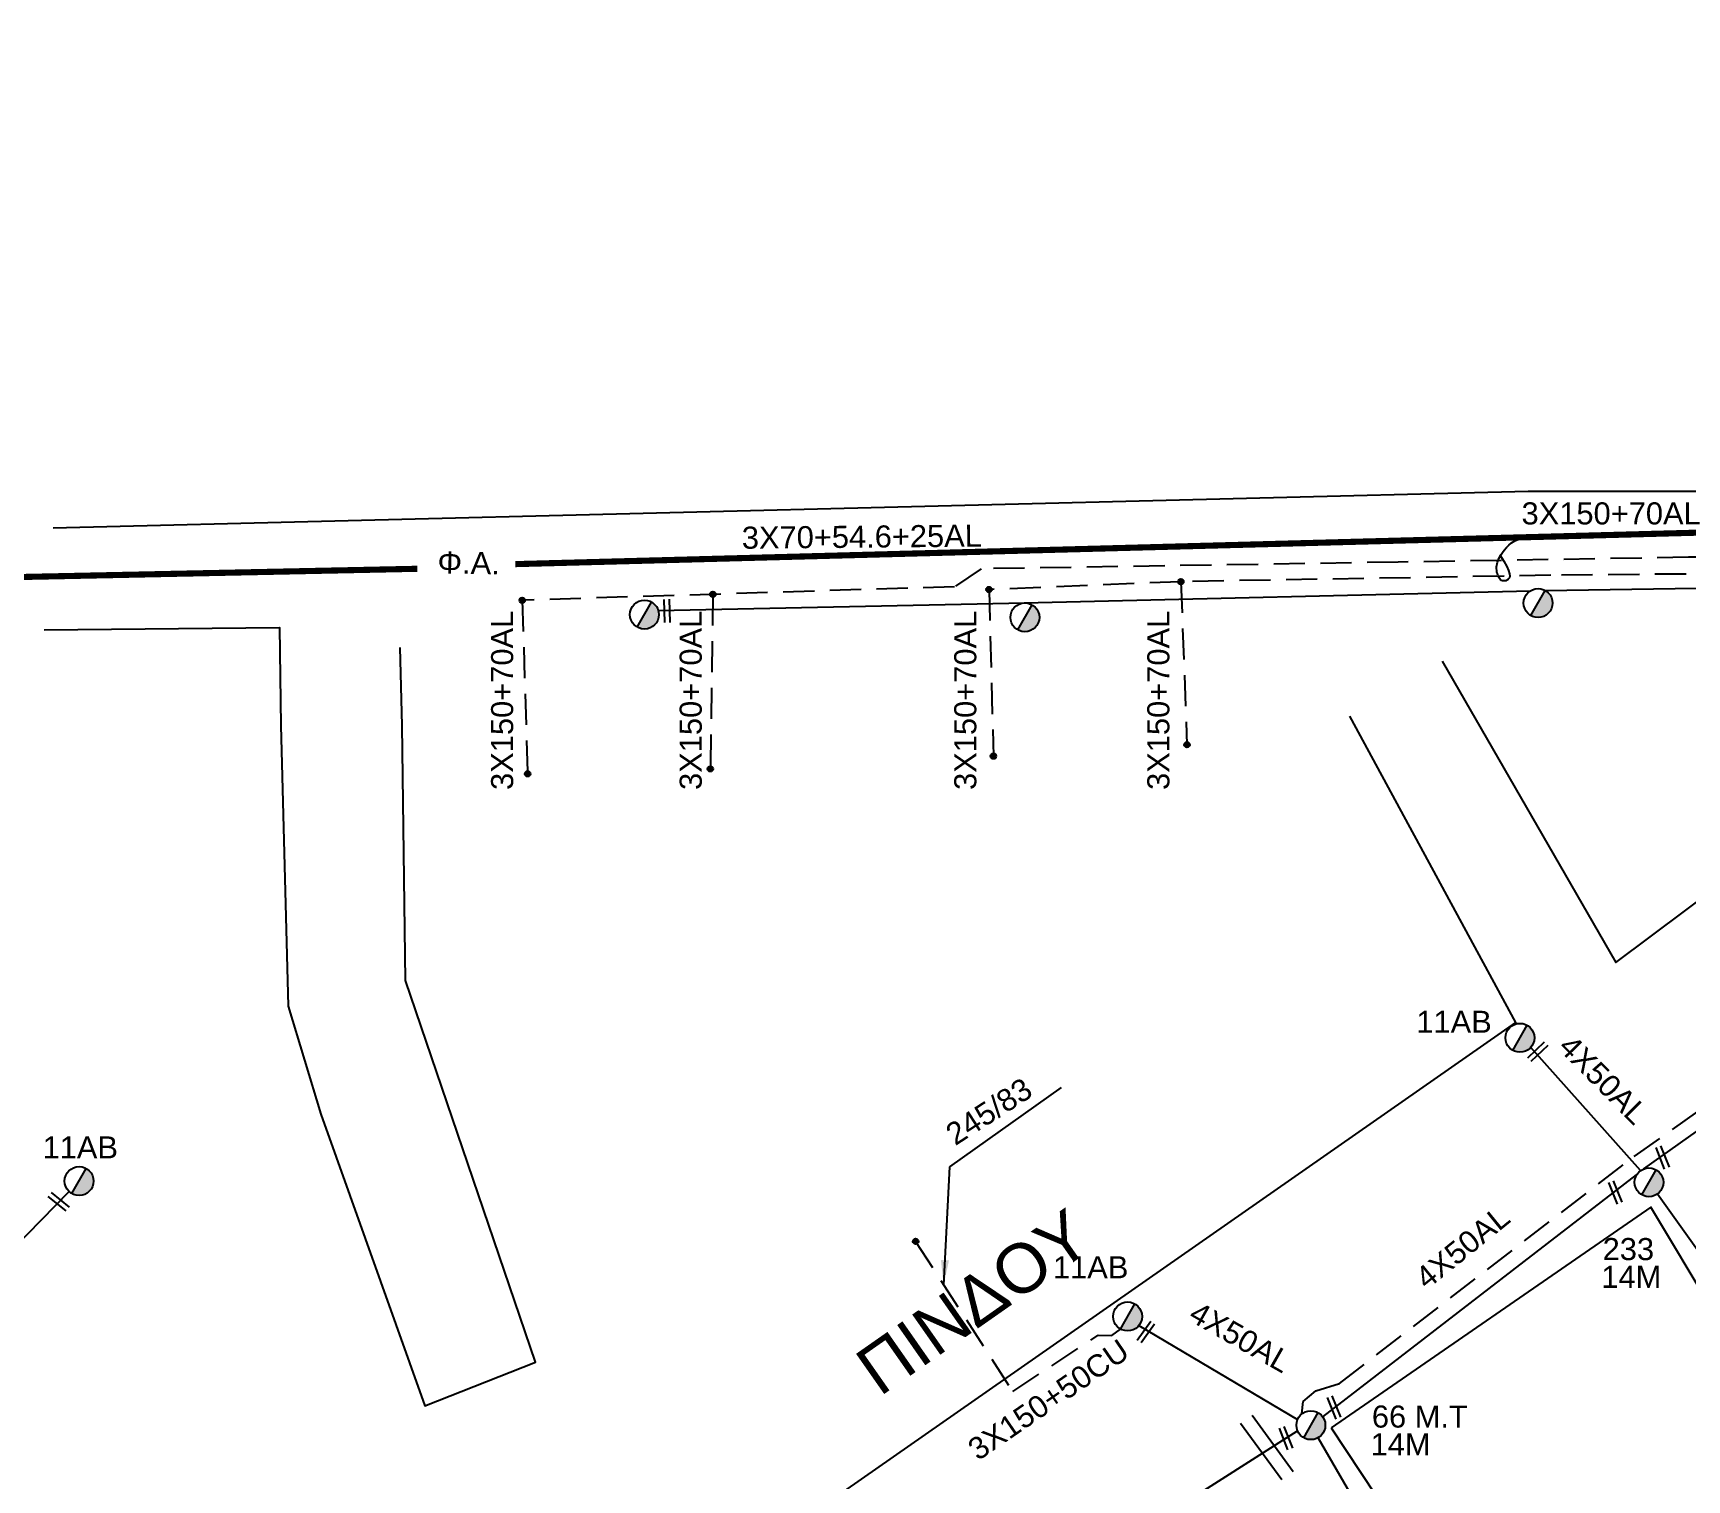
# Model space of a CAD drawing. Header units: millimetres. Extents: x 645 to 3057, y 900 to 1793.
# Drawn here: x 1157.6 to 1292.4, y 1112.7 to 1230.7 of the extents above; entities that cross this region are included whole.
import ezdxf

# ---------------------------------------------------------------- set-up
doc = ezdxf.new("R2010")
doc.units = ezdxf.units.MM
doc.linetypes.add('DASHED', pattern=[19.05, 12.7, -6.35])
for name, color, linetype in [('Γυμνά εναέρια ΧΤ (3Φ)   4x50AL', 7, 'Continuous'), ('Γυμνά εναέρια ΧΤ και ΦΟΠ (3Φ)   4x50+16AL', 7, 'Continuous'), ('Εναέρια παροχή ΧΤ 4x16', 7, 'SYN_LINE'), ('Επιγραφές - Σχήματα', 7, 'Continuous'), ('Καλώδια ΧΤ   3x150+50CU', 7, 'DASHED'), ('Καλώδια ΧΤ   3x150+70AL', 7, 'DASHED'), ('Καλώδια ΧΤ   4x50AL', 7, 'DASHED'), ('Μηχανική τομή', 7, 'Continuous'), ('Στύλος ΦΜ', 7, 'Continuous'), ('Στύλος ΦΜ @ 1', 7, 'Continuous'), ('Συνδέσεις', 7, 'Continuous'), ('Συνεστραμμένα ΧΤ   3x70+54.6+25 AL', 7, 'SYN_LINE'), ('Τομή', 7, 'Continuous'), ('Υπόβαθρο ΔΕΗ', 7, 'Continuous'), ('Υπόγεια καλώδια Δικτύου ΧΤ και Παρ. ΧΤ - 3X150+70 AL', 7, 'DASHED')]:
    doc.layers.add(name, color=color, linetype=linetype)
doc.styles.get("Standard").update_dxf_attribs({"font": 'arial.ttf'})
doc.linetypes.add('SYN_LINE', pattern='A,0.5,-0.0001,["/\\/\\/\\/",Standard,S=0.1,R=0,X=0,Y=-0.05],-0.25', length=0.7501)
doc.dimstyles.get("Standard").update_dxf_attribs({"dimtxt": 0.18, "dimasz": 2, "dimexe": 0.18, "dimexo": 0.0625, "dimgap": 0.09, "dimtad": 0, "dimtih": 1, "dimtoh": 1, "dimdec": 4, "dimzin": 0, "dimdsep": 46, "dimtxsty": 'Standard', "dimcen": 0.09, "dimadec": 0, "dimazin": 0, "dimtfac": 1, "dimtdec": 4, "dimtofl": 0, "dimtmove": 0, "dimatfit": 3, "dimfxl": 0.18, "dimtolj": 1, "dimtzin": 0, "dimarcsym": 0})

# ---------------------------------------------------------------- blocks, each defined once
blk = doc.blocks.new('ΥΠΑΡΧΩΝ ΤΣΙΜΕΝΤΕΝΙΟΣ ΣΤΥΛΟΣ')
at = {"layer": 'Στύλος ΦΜ'}
blk.add_hatch(color=256, dxfattribs=at).paths.add_polyline_path([(-1.29, -2.28, 0.574793), (2.62, 0, 0.268822), (1.3, 2.27)])
blk.add_line((-1.29, -2.28), (1.3, 2.27), dxfattribs=at)
blk.add_circle((0, 0), 2.62, dxfattribs=at)
at = {"layer": 'Στύλος ΦΜ', "flags": 4}
for tag, p in [('ΑΡΙΘΜΟΣ', (-4.68, 8.05)), ('ΤΥΠΟΣ', (-4.91, 3.03))]:
    blk.add_attdef(tag, p, '', height=4, dxfattribs=at)
blk = doc.blocks.new('_ΣΥΝΔΕΣΗ')
at = {"layer": 'Συνδέσεις', "linetype": 'SYN_LINE', "ltscale": 40}
blk.add_hatch(color=256, dxfattribs=at).paths.add_polyline_path([(0.5, -0.01, 1), (-0.5, -0.01, 1)])
at = {"layer": 'Συνδέσεις'}
blk.add_circle((0, -0.01), 0.5, dxfattribs=at)
blk = doc.blocks.new('ΜΗΧΑΝΙΚΗ ΤΟΜΗ')
at = {"layer": 'Μηχανική τομή', "ltscale": 40}
for p, q in [((-1.89, 0.78), (1.89, 0.78)), ((1.89, 0), (-1.89, 0))]:
    blk.add_line(p, q, dxfattribs=at)
blk = doc.blocks.new('ΤΟΜΗ')
at = {"layer": 'Τομή', "ltscale": 40}
for p, q in [((-5.68, 0), (5.68, 0)), ((5.68, -2.33), (-5.68, -2.33))]:
    blk.add_line(p, q, dxfattribs=at)

msp = doc.modelspace()

# ---------------------------------------------------------------- linework, layer by layer
at = {"layer": 'Γυμνά εναέρια ΧΤ (3Φ)   4x50AL', "color": 1, "linetype": 'SYN_LINE', "ltscale": 18}
msp.add_lwpolyline([(1288.64135, 1137.92738), (1279.68319, 1147.96729)], dxfattribs=at)
at = {"layer": 'Γυμνά εναέρια ΧΤ (3Φ)   4x50AL', "color": 6, "linetype": 'SYN_LINE', "ltscale": 20}
for points in [[(1247.74032, 1125.31138), (1260.67386, 1117.63763)], [(1270.73896, 1101.68917), (1262.3464, 1116.15243)]]:
    msp.add_lwpolyline(points, dxfattribs=at)
at = {"layer": 'Γυμνά εναέρια ΧΤ και ΦΟΠ (3Φ)   4x50+16AL', "color": 1, "ltscale": 0.2}
for points in [[(1288.90969, 1138.07282), (1309.71969, 1152.84225)], [(1262.72158, 1117.84449), (1288.32076, 1137.57713)]]:
    msp.add_lwpolyline(points, dxfattribs=at)
at = {"layer": 'Γυμνά εναέρια ΧΤ και ΦΟΠ (3Φ)   4x50+16AL', "color": 27, "ltscale": 0.2}
for points in [[(1145.7652, 1121.17501), (1160.48594, 1136.23313)], [(1237.37483, 1101.88155), (1260.66822, 1116.71788)]]:
    msp.add_lwpolyline(points, dxfattribs=at)
at = {"layer": 'Εναέρια παροχή ΧΤ 4x16', "color": 1, "ltscale": 20}
msp.add_lwpolyline([(1300.9066, 1120.78971), (1290.01715, 1136.0154)], dxfattribs=at)
at = {"layer": 'Επιγραφές - Σχήματα'}
msp.add_lwpolyline([(1277.17798, 1188.14322), (1277.50467, 1187.61291), (1277.73391, 1187.18708), (1277.87903, 1186.85295), (1277.95338, 1186.59779), (1277.97029, 1186.40885), (1277.94311, 1186.27338), (1277.88517, 1186.17862), (1277.80981, 1186.11184), (1277.72839, 1186.06247), (1277.64434, 1186.02872), (1277.55908, 1186.01101), (1277.47407, 1186.00973), (1277.39073, 1186.02528), (1277.31051, 1186.05809), (1277.23485, 1186.10854), (1277.16519, 1186.17704), (1277.10278, 1186.26346), (1277.0482, 1186.36552), (1277.00183, 1186.48041), (1276.96406, 1186.6053), (1276.93529, 1186.73739), (1276.9159, 1186.87385), (1276.90628, 1187.01186), (1276.90683, 1187.14862), (1276.91806, 1187.28223), (1276.94106, 1187.41451), (1276.97704, 1187.5482), (1277.02721, 1187.68603), (1277.09279, 1187.83076), (1277.175, 1187.98512), (1277.27504, 1188.15185), (1277.39413, 1188.3337), (1277.53407, 1188.53116), (1277.69903, 1188.7357), (1277.89376, 1188.93655), (1278.12301, 1189.12295), (1278.39152, 1189.28412), (1278.70406, 1189.4093), (1279.06537, 1189.4877), (1279.48021, 1189.50855)], dxfattribs=at)
at = {"layer": 'Καλώδια ΧΤ   3x150+50CU', "color": 6, "ltscale": 0.2}
msp.add_lwpolyline([(1229.52494, 1132.16103), (1237.44504, 1119.91894), (1244.40595, 1124.51396), (1245.52467, 1124.48291), (1246.23192, 1125.01295)], dxfattribs=at)
at = {"layer": 'Καλώδια ΧΤ   4x50AL', "color": 6, "ltscale": 0.2}
msp.add_lwpolyline([(1261.02621, 1118.09609), (1261.1391, 1119.09351), (1262.16677, 1119.97712), (1264.08292, 1120.57538), (1288.13179, 1139.08242), (1313.32522, 1156.94754)], dxfattribs=at)
at = {"layer": 'Συνεστραμμένα ΧΤ   3x70+54.6+25 AL', "color": 1, "ltscale": 20}
for points in [[(1208.53702, 1183.60537), (1238.43654, 1184.21938)], [(1238.38818, 1184.21839), (1279.65817, 1185.20415)], [(1280.87126, 1185.22937), (1296.76416, 1185.48138)]]:
    msp.add_lwpolyline(points, dxfattribs=at)
at = {"layer": 'Υπόβαθρο ΔΕΗ'}
msp.add_lwpolyline([(1159.19996, 1190.33423), (1279.4746, 1193.34215), (1317.27864, 1193.32958, 0.565204732), (1319.42159, 1196.88643), (1293.36746, 1230.67996)], format="xyb", dxfattribs=at)
at = {"layer": 'Υπόβαθρο ΔΕΗ', "color": 85, "const_width": 0.5}
for points in [[(1388.70282, 1218.79808), (1350.3187, 1191.46276), (1196.87951, 1187.3793)], [(1188.89533, 1187.00018), (1152.86144, 1186.25299)]]:
    msp.add_lwpolyline(points, dxfattribs=at)
at = {"layer": 'Υπόβαθρο ΔΕΗ'}
for points in [[(1158.45913, 1182.01456), (1177.64405, 1182.22327), (1177.77086, 1174.21373), (1178.3531, 1151.32409), (1181.0195, 1142.54347), (1189.50583, 1118.74002), (1198.53992, 1122.30226), (1187.91417, 1153.42837), (1187.65054, 1174.21373), (1187.49862, 1180.57059)], [(1272.47795, 1179.47654), (1286.61753, 1154.90951), (1312.49027, 1174.21373)], [(970.46135, 1117.13975), (1000.81106, 1054.79965), (1078.18719, 1016.59415), (1085.73058, 1018.64816), (1096.16633, 1023.24007), (1122.2111, 1041.0047), (1201.63836, 1096.372), (1278.47261, 1150.00585), (1264.93119, 1174.97843)], [(1263.4034, 1116.96208), (1282.9411, 1087.46625), (1301.68402, 1084.64455), (1301.77592, 1082.09131), (1346.85649, 1075.6899), (1363.58989, 1092.38987), (1364.86714, 1108.96955), (1299.65239, 1117.98014), (1289.48176, 1134.9429), (1263.4034, 1116.96208)]]:
    msp.add_lwpolyline(points, dxfattribs=at)
at = {"layer": 'Υπόγεια καλώδια Δικτύου ΧΤ και Παρ. ΧΤ - 3X150+70 AL', "color": 62, "ltscale": 0.2}
for points in [[(1321.64507, 1161.35592), (1323.02517, 1162.28206), (1322.86786, 1162.7542), (1321.04423, 1163.42752), (1320.22687, 1164.37174), (1320.17578, 1165.64772), (1320.4823, 1166.31123), (1314.54554, 1174.29129), (1318.90192, 1177.54598), (1321.93757, 1177.74457), (1323.60583, 1178.93103), (1324.10309, 1180.88706), (1324.06174, 1184.63337), (1322.70658, 1186.9987), (1320.34011, 1188.11061), (1292.54614, 1187.93512), (1268.8849, 1187.54047), (1234.88125, 1186.99734), (1232.69161, 1185.53828), (1197.44305, 1184.4295)], [(1197.44305, 1184.4295), (1197.8881, 1170.28114)], [(1212.99018, 1184.91855), (1212.78175, 1170.68241)]]:
    msp.add_lwpolyline(points, dxfattribs=at)
at = {"layer": 'Υπόγεια καλώδια Δικτύου ΧΤ και Παρ. ΧΤ - 3X150+70 AL', "color": 85, "ltscale": 0.2}
for points in [[(1327.07371, 1162.333), (1316.88686, 1174.29539), (1318.70162, 1176.04634), (1321.00803, 1175.7945), (1322.55857, 1176.53065), (1323.88776, 1177.36131), (1324.72932, 1178.33227), (1325.20357, 1180.72643), (1325.20357, 1182.58288), (1323.24847, 1184.70803), (1321.34225, 1185.73397), (1319.43516, 1186.34496), (1315.21346, 1186.77616), (1281.32316, 1186.47228), (1251.15712, 1185.94874), (1235.51023, 1185.30936)], [(1251.15712, 1185.94874), (1251.65303, 1172.65817)], [(1235.51023, 1185.30936), (1235.86872, 1171.72314)]]:
    msp.add_lwpolyline(points, dxfattribs=at)

# ---------------------------------------------------------------- block references
at = {"layer": 'Μηχανική τομή'}
for p, xscale, yscale, zscale, rotation in [((1209.44463, 1183.57248), 0.5000000000000756, 0.5000000000000756, 0.5000000000000756, 91.48228174819191), ((1280.12691, 1147.77014), 0.4999999999999946, 0.4999999999999946, 0.4999999999999946, 223.3653243489878), ((1290.25866, 1138.93465), 0.5000000000000678, 0.5000000000000678, 0.5000000000000678, 291.5460865045566), ((1286.40599, 1136.08406), 0.5000000000000678, 0.5000000000000678, 0.5000000000000678, 291.5460865045566), ((1159.5141, 1135.23657), 0.4999999999998651, 0.4999999999998651, 0.4999999999998651, 321.2978199409028), ((1248.46819, 1124.64896), 0.4999999999999002, 0.4999999999999002, 0.4999999999999002, 54.31322748266142), ((1263.46454, 1118.55212), 0.5000000000000678, 0.5000000000000678, 0.5000000000000678, 291.5460865045566), ((1259.53693, 1116.03895), 0.5000000000000678, 0.5000000000000678, 0.5000000000000678, 291.5460865045566)]:
    msp.add_blockref('ΜΗΧΑΝΙΚΗ ΤΟΜΗ', p, dxfattribs=dict(at, xscale=xscale, yscale=yscale, zscale=zscale, rotation=rotation))
at = {"layer": 'Στύλος ΦΜ @ 1', "ltscale": 40, "xscale": 0.4499999999998181, "yscale": 0.4499999999998181, "zscale": 0.4499999999998181}
for p in [(1207.41014, 1183.26289), (1238.43654, 1183.04161), (1280.2857, 1184.20748)]:
    msp.add_blockref('ΥΠΑΡΧΩΝ ΤΣΙΜΕΝΤΕΝΙΟΣ ΣΤΥΛΟΣ', p, dxfattribs=at)
at = {"layer": 'Στύλος ΦΜ @ 1', "ltscale": 40}
ref = msp.add_blockref('ΥΠΑΡΧΩΝ ΤΣΙΜΕΝΤΕΝΙΟΣ ΣΤΥΛΟΣ', (1278.81043, 1148.75814), dxfattribs=dict(at, xscale=0.4499999999998181, yscale=0.4499999999998181, zscale=0.4499999999998181))
ref.add_attrib('ΤΥΠΟΣ', '11AB', (1270.35874, 1149.16552), dxfattribs={"layer": 'Στύλος ΦΜ', "height": 1.8, "flags": 4})
ref = msp.add_blockref('ΥΠΑΡΧΩΝ ΤΣΙΜΕΝΤΕΝΙΟΣ ΣΤΥΛΟΣ', (1161.30926, 1137.07532), dxfattribs=dict(at, xscale=0.4499999999998181, yscale=0.4499999999998181, zscale=0.4499999999998181))
ref.add_attrib('ΤΥΠΟΣ', '11AB', (1158.32953, 1138.92275), dxfattribs={"layer": 'Στύλος ΦΜ', "height": 1.8, "flags": 4})
ref = msp.add_blockref('ΥΠΑΡΧΩΝ ΤΣΙΜΕΝΤΕΝΙΟΣ ΣΤΥΛΟΣ', (1289.33201, 1136.97337), dxfattribs=dict(at, xscale=0.4499999999998181, yscale=0.4499999999998181, zscale=0.4499999999998181))
ref.add_attrib('ΤΥΠΟΣ', '14M', (1285.44525, 1128.36712), dxfattribs={"layer": 'Στύλος ΦΜ', "height": 1.8, "flags": 4})
ref.add_attrib('ΑΡΙΘΜΟΣ', '233', (1285.5518, 1130.62941), dxfattribs={"layer": 'Στύλος ΦΜ', "height": 1.8, "flags": 4})
ref = msp.add_blockref('ΥΠΑΡΧΩΝ ΤΣΙΜΕΝΤΕΝΙΟΣ ΣΤΥΛΟΣ', (1246.81296, 1126.03742), dxfattribs=dict(at, xscale=0.4499999999998181, yscale=0.4499999999998181, zscale=0.4499999999998181))
ref.add_attrib('ΤΥΠΟΣ', '11AB', (1240.72711, 1129.14835), dxfattribs={"layer": 'Στύλος ΦΜ', "height": 1.8, "flags": 4})
ref = msp.add_blockref('ΥΠΑΡΧΩΝ ΤΣΙΜΕΝΤΕΝΙΟΣ ΣΤΥΛΟΣ', (1261.75529, 1117.17112), dxfattribs=dict(at, xscale=0.4499999999998181, yscale=0.4499999999998181, zscale=0.4499999999998181))
ref.add_attrib('ΤΥΠΟΣ', '14M', (1266.62503, 1114.71353), dxfattribs={"layer": 'Στύλος ΦΜ', "height": 1.8, "flags": 4})
ref.add_attrib('ΑΡΙΘΜΟΣ', '66 M.T', (1266.73157, 1116.97582), dxfattribs={"layer": 'Στύλος ΦΜ', "height": 1.8, "flags": 4})
at = {"layer": 'Συνδέσεις', "xscale": 0.4499999999998181, "yscale": 0.4499999999998181, "zscale": 0.4499999999998181}
for p in [(1235.51167, 1185.31456), (1251.15857, 1185.95394), (1197.44449, 1184.43471), (1212.99162, 1184.92375), (1251.65448, 1172.66337), (1212.78319, 1170.68762), (1235.87016, 1171.72834), (1197.88954, 1170.28634), (1229.52638, 1132.16623)]:
    msp.add_blockref('_ΣΥΝΔΕΣΗ', p, dxfattribs=at)
at = {"layer": 'Τομή', "xscale": 0.5000000000001584, "yscale": 0.5000000000001584, "zscale": 0.5000000000001584, "rotation": 306.2023312374164}
msp.add_blockref('ΤΟΜΗ', (1258.6479, 1115.69564), dxfattribs=at)

# ---------------------------------------------------------------- texts
at = {"layer": 'Γυμνά εναέρια ΧΤ (3Φ)   4x50AL', "color": 7, "ltscale": 0.2, "char_height": 1.8, "width": 30, "attachment_point": 1}
for insert, rotation in [((1283.12067, 1149.1595), 314.6166575), ((1252.56972, 1127.34621), 330.3838689)]:
    msp.add_mtext('4X50AL', dxfattribs=dict(at, insert=insert, rotation=rotation))
at = {"layer": 'Επιγραφές - Σχήματα', "attachment_point": 1}
for s, insert, char_height, width, rotation in [('{\\C85;Φ.A.}', (1190.55631, 1188.43759), 1.8, 10.7099727, 358.9514856), ('ΠΙΝΔΟΥ', (1224.29547, 1122.72617), 4, 69.9753744, 34.9836412)]:
    msp.add_mtext(s, dxfattribs=dict(at, insert=insert, char_height=char_height, width=width, rotation=rotation))
at = {"layer": 'Καλώδια ΧΤ   3x150+50CU', "color": 7, "ltscale": 0.2, "insert": (1233.59268, 1115.7059), "char_height": 1.8, "width": 30, "attachment_point": 1, "rotation": 34.495941}
msp.add_mtext('3X150+50CU', dxfattribs=at)
at = {"layer": 'Καλώδια ΧΤ   3x150+70AL', "ltscale": 0.2, "insert": (1231.78166, 1141.43235), "char_height": 1.8, "width": 30, "attachment_point": 1, "rotation": 32.8762788}
msp.add_mtext('245/83', dxfattribs=at)
at = {"layer": 'Καλώδια ΧΤ   4x50AL', "color": 7, "ltscale": 0.2, "insert": (1270.07662, 1129.56924), "char_height": 1.8, "width": 30, "attachment_point": 1, "rotation": 39.0685376}
msp.add_mtext('4X50AL', dxfattribs=at)
at = {"layer": 'Συνεστραμμένα ΧΤ   3x70+54.6+25 AL', "color": 7, "insert": (1215.34457, 1190.43016), "char_height": 1.8, "width": 168.3717627, "attachment_point": 1, "rotation": 0.5227011}
msp.add_mtext('3X70+54.6+25AL', dxfattribs=at)
at = {"layer": 'Υπόγεια καλώδια Δικτύου ΧΤ και Παρ. ΧΤ - 3X150+70 AL', "color": 7, "insert": (1278.93927, 1192.41643), "char_height": 1.8, "width": 168.3717627, "attachment_point": 1}
msp.add_mtext('3X150+70AL', dxfattribs=at)
at = {"layer": 'Υπόγεια καλώδια Δικτύου ΧΤ και Παρ. ΧΤ - 3X150+70 AL', "color": 7, "char_height": 1.8, "width": 168.3717627, "attachment_point": 1, "rotation": 90}
for insert in [(1194.90626, 1168.96656), (1210.28474, 1168.96656), (1232.6765, 1168.96656), (1248.41851, 1168.96656)]:
    msp.add_mtext('3X150+70AL', dxfattribs=dict(at, insert=insert))

# ---------------------------------------------------------------- leaders
at = {"layer": 'Επιγραφές - Σχήματα'}
msp.add_leader([(1231.81321, 1128.62405), (1232.31254, 1138.22784), (1241.42314, 1144.71458)], dimstyle='Standard', override={"dimgap": 0.09, "dimtad": 0}, dxfattribs=at)

doc.saveas('drawing.dxf')
